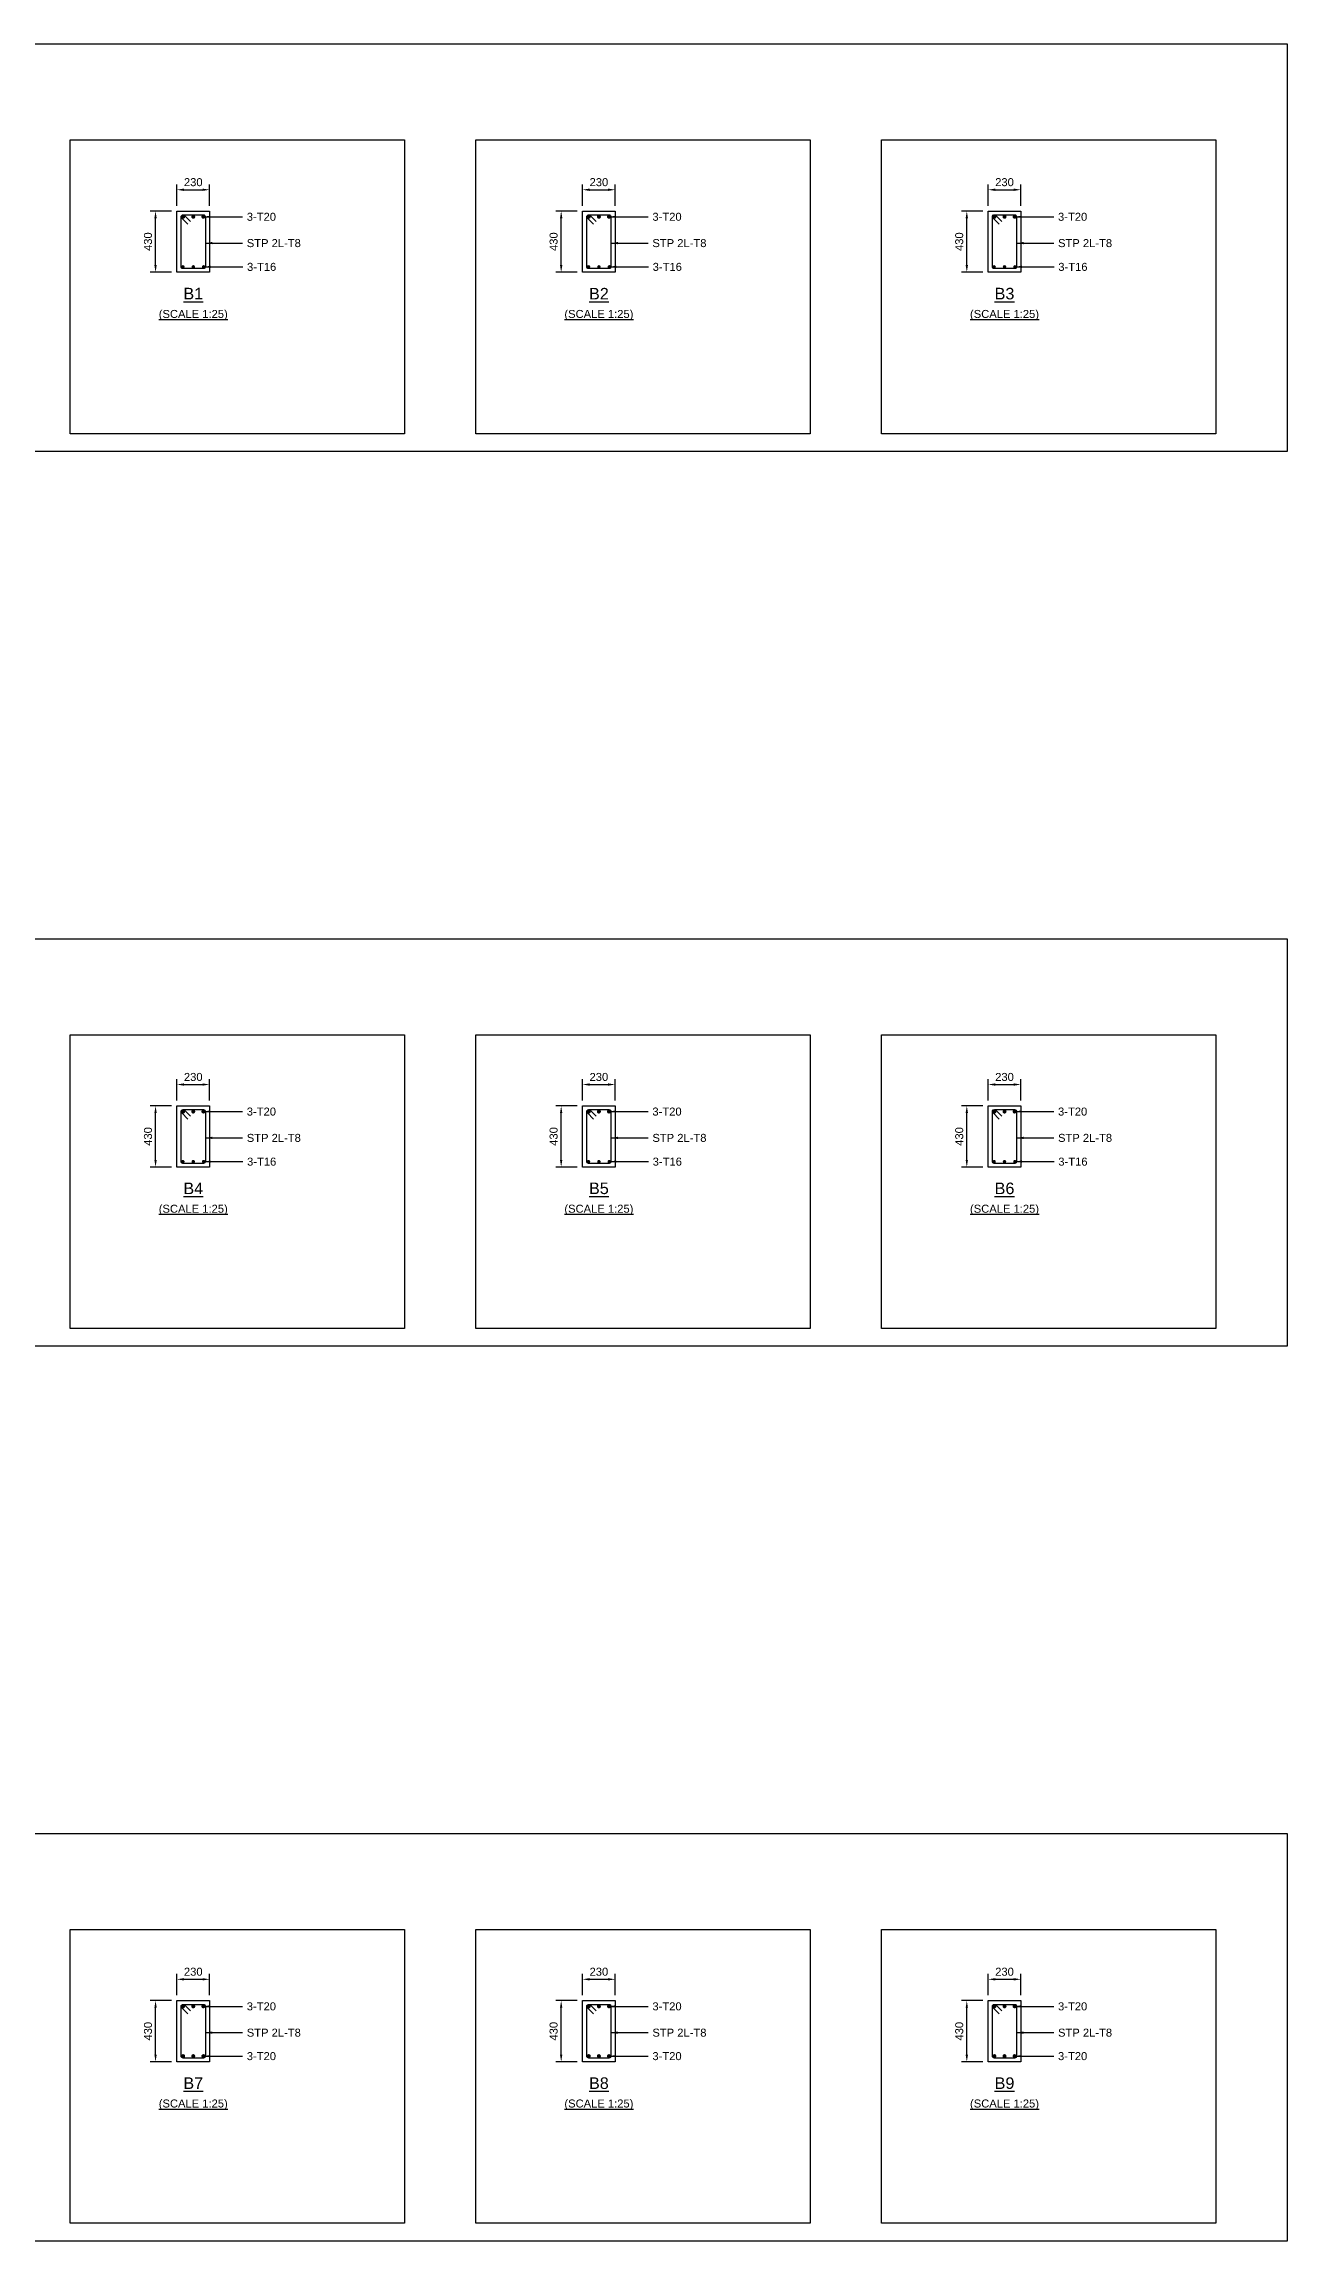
# Model space of a CAD drawing. Header units: inches. Extents: x -2000 to 93976, y -209440 to 3300.
# Drawn here: x 32936 to 67872, y -58480 to 3300 of the extents above; entities that cross this region are included whole.
import ezdxf
from ezdxf.enums import TextEntityAlignment as Align

# ---------------------------------------------------------------- set-up
doc = ezdxf.new("R2010")
doc.units = ezdxf.units.IN
doc.header["$LTSCALE"] = 1000
doc.header["$MEASUREMENT"] = 0
for name, color, linetype in [('Concrete Line', 2, 'Continuous'), ('Dimension', 31, 'Continuous'), ('Labels', 4, 'Continuous'), ('Link', 225, 'Continuous'), ('Reinforcement', 4, 'Continuous'), ('Schedule Border', 60, 'Continuous'), ('Text', 31, 'Continuous')]:
    doc.layers.add(name, color=color, linetype=linetype)
doc.styles.add('SC-SansSerif', font='SansSerif')
doc.dimstyles.new('SCBBSDimStyl', dxfattribs={"dimtxt": 225, "dimasz": 200, "dimexe": 150, "dimexo": 150, "dimgap": 100, "dimtad": 1, "dimtoh": 1, "dimdec": 0, "dimzin": 0, "dimdsep": 46, "dimtxsty": 'SC-SansSerif', "dimcen": 0.09, "dimclrd": 8, "dimclre": 8, "dimclrt": 31, "dimadec": 0, "dimazin": 0, "dimtfac": 1, "dimtdec": 0, "dimtix": 1, "dimtofl": 0, "dimtmove": 0, "dimatfit": 3, "dimfxl": 1, "dimtolj": 1, "dimtzin": 0, "dimarcsym": 0})

# ---------------------------------------------------------------- blocks, each defined once
blk = doc.blocks.new('*D9')
at = {"color": 8, "linetype": 'ByBlock', "lineweight": -2}
for p, q in [((36672, -1250), (36672, -650)), ((36872, -800), (37392, -800)), ((37592, -1250), (37592, -650))]:
    blk.add_line(p, q, dxfattribs=at)
at = {"color": 8}
for points in [[(36672, -800), (36872, -767), (36872, -833)], [(37592, -800), (37392, -833), (37392, -767)]]:
    blk.add_solid(points, dxfattribs=at)
at = {"layer": 'DEFPOINTS', "color": 31}
for p in [(36672, -800), (36672, -1400), (37592, -1400)]:
    blk.add_point(p, dxfattribs=at)
at = {"color": 31, "insert": (37132, -588), "char_height": 225, "attachment_point": 5, "style": 'SC-SansSerif'}
blk.add_mtext('\\A1;230', dxfattribs=at)
blk = doc.blocks.new('*D10')
at = {"color": 8, "linetype": 'ByBlock', "lineweight": -2}
for p, q in [((36522, -1400), (35922, -1400)), ((36072, -2920), (36072, -1600)), ((36522, -3120), (35922, -3120))]:
    blk.add_line(p, q, dxfattribs=at)
at = {"color": 8}
for points in [[(36072, -1400), (36105, -1600), (36039, -1600)], [(36072, -3120), (36039, -2920), (36105, -2920)]]:
    blk.add_solid(points, dxfattribs=at)
at = {"layer": 'DEFPOINTS', "color": 31}
for p in [(36672, -1400), (36072, -3120), (36672, -3120)]:
    blk.add_point(p, dxfattribs=at)
at = {"color": 31, "insert": (35860, -2260), "char_height": 225, "attachment_point": 5, "rotation": 90, "style": 'SC-SansSerif'}
blk.add_mtext('\\A1;430', dxfattribs=at)
blk = doc.blocks.new('*D11')
at = {"color": 8, "linetype": 'ByBlock', "lineweight": -2}
for p, q in [((48072, -1250), (48072, -650)), ((48272, -800), (48792, -800)), ((48992, -1250), (48992, -650))]:
    blk.add_line(p, q, dxfattribs=at)
at = {"color": 8}
for points in [[(48072, -800), (48272, -767), (48272, -833)], [(48992, -800), (48792, -833), (48792, -767)]]:
    blk.add_solid(points, dxfattribs=at)
at = {"layer": 'DEFPOINTS', "color": 31}
for p in [(48072, -800), (48072, -1400), (48992, -1400)]:
    blk.add_point(p, dxfattribs=at)
at = {"color": 31, "insert": (48532, -588), "char_height": 225, "attachment_point": 5, "style": 'SC-SansSerif'}
blk.add_mtext('\\A1;230', dxfattribs=at)
blk = doc.blocks.new('*D12')
at = {"color": 8, "linetype": 'ByBlock', "lineweight": -2}
for p, q in [((47922, -1400), (47322, -1400)), ((47472, -2920), (47472, -1600)), ((47922, -3120), (47322, -3120))]:
    blk.add_line(p, q, dxfattribs=at)
at = {"color": 8}
for points in [[(47472, -1400), (47505, -1600), (47439, -1600)], [(47472, -3120), (47439, -2920), (47505, -2920)]]:
    blk.add_solid(points, dxfattribs=at)
at = {"layer": 'DEFPOINTS', "color": 31}
for p in [(48072, -1400), (47472, -3120), (48072, -3120)]:
    blk.add_point(p, dxfattribs=at)
at = {"color": 31, "insert": (47260, -2260), "char_height": 225, "attachment_point": 5, "rotation": 90, "style": 'SC-SansSerif'}
blk.add_mtext('\\A1;430', dxfattribs=at)
blk = doc.blocks.new('*D13')
at = {"color": 8, "linetype": 'ByBlock', "lineweight": -2}
for p, q in [((59472, -1250), (59472, -650)), ((59672, -800), (60192, -800)), ((60392, -1250), (60392, -650))]:
    blk.add_line(p, q, dxfattribs=at)
at = {"color": 8}
for points in [[(59472, -800), (59672, -767), (59672, -833)], [(60392, -800), (60192, -833), (60192, -767)]]:
    blk.add_solid(points, dxfattribs=at)
at = {"layer": 'DEFPOINTS', "color": 31}
for p in [(59472, -800), (59472, -1400), (60392, -1400)]:
    blk.add_point(p, dxfattribs=at)
at = {"color": 31, "insert": (59932, -588), "char_height": 225, "attachment_point": 5, "style": 'SC-SansSerif'}
blk.add_mtext('\\A1;230', dxfattribs=at)
blk = doc.blocks.new('*D14')
at = {"color": 8, "linetype": 'ByBlock', "lineweight": -2}
for p, q in [((59322, -1400), (58722, -1400)), ((58872, -2920), (58872, -1600)), ((59322, -3120), (58722, -3120))]:
    blk.add_line(p, q, dxfattribs=at)
at = {"color": 8}
for points in [[(58872, -1400), (58905, -1600), (58839, -1600)], [(58872, -3120), (58839, -2920), (58905, -2920)]]:
    blk.add_solid(points, dxfattribs=at)
at = {"layer": 'DEFPOINTS', "color": 31}
for p in [(59472, -1400), (58872, -3120), (59472, -3120)]:
    blk.add_point(p, dxfattribs=at)
at = {"color": 31, "insert": (58660, -2260), "char_height": 225, "attachment_point": 5, "rotation": 90, "style": 'SC-SansSerif'}
blk.add_mtext('\\A1;430', dxfattribs=at)
blk = doc.blocks.new('*D24')
at = {"color": 8, "linetype": 'ByBlock', "lineweight": -2}
for p, q in [((36672, -26410), (36672, -25810)), ((37592, -26410), (37592, -25810)), ((36872, -25960), (37392, -25960))]:
    blk.add_line(p, q, dxfattribs=at)
at = {"color": 8}
for points in [[(36672, -25960), (36872, -25927), (36872, -25993)], [(37592, -25960), (37392, -25993), (37392, -25927)]]:
    blk.add_solid(points, dxfattribs=at)
at = {"layer": 'DEFPOINTS', "color": 31}
for p in [(36672, -25960), (36672, -26560), (37592, -26560)]:
    blk.add_point(p, dxfattribs=at)
at = {"color": 31, "insert": (37132, -25748), "char_height": 225, "attachment_point": 5, "style": 'SC-SansSerif'}
blk.add_mtext('\\A1;230', dxfattribs=at)
blk = doc.blocks.new('*D25')
at = {"color": 8, "linetype": 'ByBlock', "lineweight": -2}
for p, q in [((36522, -26560), (35922, -26560)), ((36072, -28080), (36072, -26760)), ((36522, -28280), (35922, -28280))]:
    blk.add_line(p, q, dxfattribs=at)
at = {"color": 8}
for points in [[(36072, -26560), (36105, -26760), (36039, -26760)], [(36072, -28280), (36039, -28080), (36105, -28080)]]:
    blk.add_solid(points, dxfattribs=at)
at = {"layer": 'DEFPOINTS', "color": 31}
for p in [(36672, -26560), (36072, -28280), (36672, -28280)]:
    blk.add_point(p, dxfattribs=at)
at = {"color": 31, "insert": (35860, -27420), "char_height": 225, "attachment_point": 5, "rotation": 90, "style": 'SC-SansSerif'}
blk.add_mtext('\\A1;430', dxfattribs=at)
blk = doc.blocks.new('*D26')
at = {"color": 8, "linetype": 'ByBlock', "lineweight": -2}
for p, q in [((48072, -26410), (48072, -25810)), ((48992, -26410), (48992, -25810)), ((48272, -25960), (48792, -25960))]:
    blk.add_line(p, q, dxfattribs=at)
at = {"color": 8}
for points in [[(48072, -25960), (48272, -25927), (48272, -25993)], [(48992, -25960), (48792, -25993), (48792, -25927)]]:
    blk.add_solid(points, dxfattribs=at)
at = {"layer": 'DEFPOINTS', "color": 31}
for p in [(48072, -25960), (48072, -26560), (48992, -26560)]:
    blk.add_point(p, dxfattribs=at)
at = {"color": 31, "insert": (48532, -25748), "char_height": 225, "attachment_point": 5, "style": 'SC-SansSerif'}
blk.add_mtext('\\A1;230', dxfattribs=at)
blk = doc.blocks.new('*D27')
at = {"color": 8, "linetype": 'ByBlock', "lineweight": -2}
for p, q in [((47922, -26560), (47322, -26560)), ((47472, -28080), (47472, -26760)), ((47922, -28280), (47322, -28280))]:
    blk.add_line(p, q, dxfattribs=at)
at = {"color": 8}
for points in [[(47472, -26560), (47505, -26760), (47439, -26760)], [(47472, -28280), (47439, -28080), (47505, -28080)]]:
    blk.add_solid(points, dxfattribs=at)
at = {"layer": 'DEFPOINTS', "color": 31}
for p in [(48072, -26560), (47472, -28280), (48072, -28280)]:
    blk.add_point(p, dxfattribs=at)
at = {"color": 31, "insert": (47260, -27420), "char_height": 225, "attachment_point": 5, "rotation": 90, "style": 'SC-SansSerif'}
blk.add_mtext('\\A1;430', dxfattribs=at)
blk = doc.blocks.new('*D28')
at = {"color": 8, "linetype": 'ByBlock', "lineweight": -2}
for p, q in [((59472, -26410), (59472, -25810)), ((60392, -26410), (60392, -25810)), ((59672, -25960), (60192, -25960))]:
    blk.add_line(p, q, dxfattribs=at)
at = {"color": 8}
for points in [[(59472, -25960), (59672, -25927), (59672, -25993)], [(60392, -25960), (60192, -25993), (60192, -25927)]]:
    blk.add_solid(points, dxfattribs=at)
at = {"layer": 'DEFPOINTS', "color": 31}
for p in [(59472, -25960), (59472, -26560), (60392, -26560)]:
    blk.add_point(p, dxfattribs=at)
at = {"color": 31, "insert": (59932, -25748), "char_height": 225, "attachment_point": 5, "style": 'SC-SansSerif'}
blk.add_mtext('\\A1;230', dxfattribs=at)
blk = doc.blocks.new('*D29')
at = {"color": 8, "linetype": 'ByBlock', "lineweight": -2}
for p, q in [((59322, -26560), (58722, -26560)), ((58872, -28080), (58872, -26760)), ((59322, -28280), (58722, -28280))]:
    blk.add_line(p, q, dxfattribs=at)
at = {"color": 8}
for points in [[(58872, -26560), (58905, -26760), (58839, -26760)], [(58872, -28280), (58839, -28080), (58905, -28080)]]:
    blk.add_solid(points, dxfattribs=at)
at = {"layer": 'DEFPOINTS', "color": 31}
for p in [(59472, -26560), (58872, -28280), (59472, -28280)]:
    blk.add_point(p, dxfattribs=at)
at = {"color": 31, "insert": (58660, -27420), "char_height": 225, "attachment_point": 5, "rotation": 90, "style": 'SC-SansSerif'}
blk.add_mtext('\\A1;430', dxfattribs=at)
blk = doc.blocks.new('*D43')
at = {"color": 8, "linetype": 'ByBlock', "lineweight": -2}
for p, q in [((36672, -51570), (36672, -50970)), ((36872, -51120), (37392, -51120)), ((37592, -51570), (37592, -50970))]:
    blk.add_line(p, q, dxfattribs=at)
at = {"color": 8}
for points in [[(36672, -51120), (36872, -51087), (36872, -51153)], [(37592, -51120), (37392, -51153), (37392, -51087)]]:
    blk.add_solid(points, dxfattribs=at)
at = {"layer": 'DEFPOINTS', "color": 31}
for p in [(36672, -51120), (36672, -51720), (37592, -51720)]:
    blk.add_point(p, dxfattribs=at)
at = {"color": 31, "insert": (37132, -50908), "char_height": 225, "attachment_point": 5, "style": 'SC-SansSerif'}
blk.add_mtext('\\A1;230', dxfattribs=at)
blk = doc.blocks.new('*D44')
at = {"color": 8, "linetype": 'ByBlock', "lineweight": -2}
for p, q in [((36522, -51720), (35922, -51720)), ((36072, -53240), (36072, -51920)), ((36522, -53440), (35922, -53440))]:
    blk.add_line(p, q, dxfattribs=at)
at = {"color": 8}
for points in [[(36072, -51720), (36105, -51920), (36039, -51920)], [(36072, -53440), (36039, -53240), (36105, -53240)]]:
    blk.add_solid(points, dxfattribs=at)
at = {"layer": 'DEFPOINTS', "color": 31}
for p in [(36672, -51720), (36072, -53440), (36672, -53440)]:
    blk.add_point(p, dxfattribs=at)
at = {"color": 31, "insert": (35860, -52580), "char_height": 225, "attachment_point": 5, "rotation": 90, "style": 'SC-SansSerif'}
blk.add_mtext('\\A1;430', dxfattribs=at)
blk = doc.blocks.new('*D45')
at = {"color": 8, "linetype": 'ByBlock', "lineweight": -2}
for p, q in [((48072, -51570), (48072, -50970)), ((48272, -51120), (48792, -51120)), ((48992, -51570), (48992, -50970))]:
    blk.add_line(p, q, dxfattribs=at)
at = {"color": 8}
for points in [[(48072, -51120), (48272, -51087), (48272, -51153)], [(48992, -51120), (48792, -51153), (48792, -51087)]]:
    blk.add_solid(points, dxfattribs=at)
at = {"layer": 'DEFPOINTS', "color": 31}
for p in [(48072, -51120), (48072, -51720), (48992, -51720)]:
    blk.add_point(p, dxfattribs=at)
at = {"color": 31, "insert": (48532, -50908), "char_height": 225, "attachment_point": 5, "style": 'SC-SansSerif'}
blk.add_mtext('\\A1;230', dxfattribs=at)
blk = doc.blocks.new('*D46')
at = {"color": 8, "linetype": 'ByBlock', "lineweight": -2}
for p, q in [((47922, -51720), (47322, -51720)), ((47472, -53240), (47472, -51920)), ((47922, -53440), (47322, -53440))]:
    blk.add_line(p, q, dxfattribs=at)
at = {"color": 8}
for points in [[(47472, -51720), (47505, -51920), (47439, -51920)], [(47472, -53440), (47439, -53240), (47505, -53240)]]:
    blk.add_solid(points, dxfattribs=at)
at = {"layer": 'DEFPOINTS', "color": 31}
for p in [(48072, -51720), (47472, -53440), (48072, -53440)]:
    blk.add_point(p, dxfattribs=at)
at = {"color": 31, "insert": (47260, -52580), "char_height": 225, "attachment_point": 5, "rotation": 90, "style": 'SC-SansSerif'}
blk.add_mtext('\\A1;430', dxfattribs=at)
blk = doc.blocks.new('*D47')
at = {"color": 8, "linetype": 'ByBlock', "lineweight": -2}
for p, q in [((59472, -51570), (59472, -50970)), ((59672, -51120), (60192, -51120)), ((60392, -51570), (60392, -50970))]:
    blk.add_line(p, q, dxfattribs=at)
at = {"color": 8}
for points in [[(59472, -51120), (59672, -51087), (59672, -51153)], [(60392, -51120), (60192, -51153), (60192, -51087)]]:
    blk.add_solid(points, dxfattribs=at)
at = {"layer": 'DEFPOINTS', "color": 31}
for p in [(59472, -51120), (59472, -51720), (60392, -51720)]:
    blk.add_point(p, dxfattribs=at)
at = {"color": 31, "insert": (59932, -50908), "char_height": 225, "attachment_point": 5, "style": 'SC-SansSerif'}
blk.add_mtext('\\A1;230', dxfattribs=at)
blk = doc.blocks.new('*D48')
at = {"color": 8, "linetype": 'ByBlock', "lineweight": -2}
for p, q in [((59322, -51720), (58722, -51720)), ((58872, -53240), (58872, -51920)), ((59322, -53440), (58722, -53440))]:
    blk.add_line(p, q, dxfattribs=at)
at = {"color": 8}
for points in [[(58872, -51720), (58905, -51920), (58839, -51920)], [(58872, -53440), (58839, -53240), (58905, -53240)]]:
    blk.add_solid(points, dxfattribs=at)
at = {"layer": 'DEFPOINTS', "color": 31}
for p in [(59472, -51720), (58872, -53440), (59472, -53440)]:
    blk.add_point(p, dxfattribs=at)
at = {"color": 31, "insert": (58660, -52580), "char_height": 225, "attachment_point": 5, "rotation": 90, "style": 'SC-SansSerif'}
blk.add_mtext('\\A1;430', dxfattribs=at)

msp = doc.modelspace()

# ---------------------------------------------------------------- linework, layer by layer
at = {"layer": 'Concrete Line'}
for points in [[(36672, -1400), (37592, -1400), (37592, -3120), (36672, -3120)], [(48072, -1400), (48992, -1400), (48992, -3120), (48072, -3120)], [(59472, -1400), (60392, -1400), (60392, -3120), (59472, -3120)], [(36672, -26560), (37592, -26560), (37592, -28280), (36672, -28280)], [(48072, -26560), (48992, -26560), (48992, -28280), (48072, -28280)], [(59472, -26560), (60392, -26560), (60392, -28280), (59472, -28280)], [(36672, -51720), (37592, -51720), (37592, -53440), (36672, -53440)], [(48072, -51720), (48992, -51720), (48992, -53440), (48072, -53440)], [(59472, -51720), (60392, -51720), (60392, -53440), (59472, -53440)]]:
    msp.add_lwpolyline(points, close=True, dxfattribs=at)
at = {"layer": 'Link'}
for points in [[(36977.5, -1769.7), (36808.3, -1599.5, -0.6671518), (36848, -1504), (37416, -1504, -0.4142136), (37472, -1560), (37472, -2968, -0.4142136), (37424, -3016), (36840, -3016, -0.4142136), (36792, -2968), (36792, -1560, -0.6692064), (36887.7, -1520.5), (37056.9, -1690.7)], [(48377.5, -1769.7), (48208.3, -1599.5, -0.6671518), (48248, -1504), (48816, -1504, -0.4142136), (48872, -1560), (48872, -2968, -0.4142136), (48824, -3016), (48240, -3016, -0.4142136), (48192, -2968), (48192, -1560, -0.6692064), (48287.7, -1520.5), (48456.9, -1690.7)], [(59777.5, -1769.7), (59608.3, -1599.5, -0.6671518), (59648, -1504), (60216, -1504, -0.4142136), (60272, -1560), (60272, -2968, -0.4142136), (60224, -3016), (59640, -3016, -0.4142136), (59592, -2968), (59592, -1560, -0.6692064), (59687.7, -1520.5), (59856.9, -1690.7)], [(36977.5, -26929.7), (36808.3, -26759.5, -0.6671518), (36848, -26664), (37416, -26664, -0.4142136), (37472, -26720), (37472, -28128, -0.4142136), (37424, -28176), (36840, -28176, -0.4142136), (36792, -28128), (36792, -26720, -0.6692064), (36887.7, -26680.5), (37056.9, -26850.7)], [(48377.5, -26929.7), (48208.3, -26759.5, -0.6671518), (48248, -26664), (48816, -26664, -0.4142136), (48872, -26720), (48872, -28128, -0.4142136), (48824, -28176), (48240, -28176, -0.4142136), (48192, -28128), (48192, -26720, -0.6692064), (48287.7, -26680.5), (48456.9, -26850.7)], [(59777.5, -26929.7), (59608.3, -26759.5, -0.6671518), (59648, -26664), (60216, -26664, -0.4142136), (60272, -26720), (60272, -28128, -0.4142136), (60224, -28176), (59640, -28176, -0.4142136), (59592, -28128), (59592, -26720, -0.6692064), (59687.7, -26680.5), (59856.9, -26850.7)], [(36978.1, -52089.3), (36808.4, -51919.6, -0.6681786), (36848, -51824), (37416, -51824, -0.4142136), (37472, -51880), (37472, -53280, -0.4142136), (37416, -53336), (36848, -53336, -0.4142136), (36792, -53280), (36792, -51880, -0.6681786), (36887.6, -51840.4), (37057.3, -52010.1)], [(48378.1, -52089.3), (48208.4, -51919.6, -0.6681786), (48248, -51824), (48816, -51824, -0.4142136), (48872, -51880), (48872, -53280, -0.4142136), (48816, -53336), (48248, -53336, -0.4142136), (48192, -53280), (48192, -51880, -0.6681786), (48287.6, -51840.4), (48457.3, -52010.1)], [(59778.1, -52089.3), (59608.4, -51919.6, -0.6681786), (59648, -51824), (60216, -51824, -0.4142136), (60272, -51880), (60272, -53280, -0.4142136), (60216, -53336), (59648, -53336, -0.4142136), (59592, -53280), (59592, -51880, -0.6681786), (59687.6, -51840.4), (59857.3, -52010.1)]]:
    msp.add_lwpolyline(points, format="xyb", dxfattribs=at)
at = {"layer": 'Reinforcement'}
for points, const_width in [([(36820, -1560, 1), (36876, -1560, 1)], 56), ([(37104, -1560, 1), (37160, -1560, 1)], 56), ([(37388, -1560, 1), (37444, -1560, 1)], 56), ([(48220, -1560, 1), (48276, -1560, 1)], 56), ([(48504, -1560, 1), (48560, -1560, 1)], 56), ([(48788, -1560, 1), (48844, -1560, 1)], 56), ([(59620, -1560, 1), (59676, -1560, 1)], 56), ([(59904, -1560, 1), (59960, -1560, 1)], 56), ([(60188, -1560, 1), (60244, -1560, 1)], 56), ([(36816, -2968, 1), (36864, -2968, 1)], 48), ([(37108, -2968, 1), (37156, -2968, 1)], 48), ([(37400, -2968, 1), (37448, -2968, 1)], 48), ([(48216, -2968, 1), (48264, -2968, 1)], 48), ([(48508, -2968, 1), (48556, -2968, 1)], 48), ([(48800, -2968, 1), (48848, -2968, 1)], 48), ([(59616, -2968, 1), (59664, -2968, 1)], 48), ([(59908, -2968, 1), (59956, -2968, 1)], 48), ([(60200, -2968, 1), (60248, -2968, 1)], 48), ([(36820, -26720, 1), (36876, -26720, 1)], 56), ([(37104, -26720, 1), (37160, -26720, 1)], 56), ([(37388, -26720, 1), (37444, -26720, 1)], 56), ([(48220, -26720, 1), (48276, -26720, 1)], 56), ([(48504, -26720, 1), (48560, -26720, 1)], 56), ([(48788, -26720, 1), (48844, -26720, 1)], 56), ([(59620, -26720, 1), (59676, -26720, 1)], 56), ([(59904, -26720, 1), (59960, -26720, 1)], 56), ([(60188, -26720, 1), (60244, -26720, 1)], 56), ([(36816, -28128, 1), (36864, -28128, 1)], 48), ([(37108, -28128, 1), (37156, -28128, 1)], 48), ([(37400, -28128, 1), (37448, -28128, 1)], 48), ([(48216, -28128, 1), (48264, -28128, 1)], 48), ([(48508, -28128, 1), (48556, -28128, 1)], 48), ([(48800, -28128, 1), (48848, -28128, 1)], 48), ([(59616, -28128, 1), (59664, -28128, 1)], 48), ([(59908, -28128, 1), (59956, -28128, 1)], 48), ([(60200, -28128, 1), (60248, -28128, 1)], 48), ([(36820, -51880, 1), (36876, -51880, 1)], 56), ([(37104, -51880, 1), (37160, -51880, 1)], 56), ([(37388, -51880, 1), (37444, -51880, 1)], 56), ([(48220, -51880, 1), (48276, -51880, 1)], 56), ([(48504, -51880, 1), (48560, -51880, 1)], 56), ([(48788, -51880, 1), (48844, -51880, 1)], 56), ([(59620, -51880, 1), (59676, -51880, 1)], 56), ([(59904, -51880, 1), (59960, -51880, 1)], 56), ([(60188, -51880, 1), (60244, -51880, 1)], 56), ([(36820, -53280, 1), (36876, -53280, 1)], 56), ([(37104, -53280, 1), (37160, -53280, 1)], 56), ([(37388, -53280, 1), (37444, -53280, 1)], 56), ([(48220, -53280, 1), (48276, -53280, 1)], 56), ([(48504, -53280, 1), (48560, -53280, 1)], 56), ([(48788, -53280, 1), (48844, -53280, 1)], 56), ([(59620, -53280, 1), (59676, -53280, 1)], 56), ([(59904, -53280, 1), (59960, -53280, 1)], 56), ([(60188, -53280, 1), (60244, -53280, 1)], 56)]:
    msp.add_lwpolyline(points, format="xyb", close=True, dxfattribs=dict(at, const_width=const_width))
at = {"layer": 'Schedule Border'}
for points in [[(-2000, 3300), (67872, 3300), (67872, -8160), (-2000, -8160)], [(33672, 600), (43072, 600), (43072, -7660), (33672, -7660)], [(45072, 600), (54472, 600), (54472, -7660), (45072, -7660)], [(56472, 600), (65872, 600), (65872, -7660), (56472, -7660)], [(-2000, -21860), (67872, -21860), (67872, -33320), (-2000, -33320)], [(33672, -24560), (43072, -24560), (43072, -32820), (33672, -32820)], [(45072, -24560), (54472, -24560), (54472, -32820), (45072, -32820)], [(56472, -24560), (65872, -24560), (65872, -32820), (56472, -32820)], [(-2000, -47020), (67872, -47020), (67872, -58480), (-2000, -58480)], [(33672, -49720), (43072, -49720), (43072, -57980), (33672, -57980)], [(45072, -49720), (54472, -49720), (54472, -57980), (45072, -57980)], [(56472, -49720), (65872, -49720), (65872, -57980), (56472, -57980)]]:
    msp.add_lwpolyline(points, close=True, dxfattribs=at)

# ---------------------------------------------------------------- texts
at = {"layer": 'Labels', "style": 'SC-SansSerif'}
for s, p in [('%%uB1', (37132, -3720)), ('%%uB2', (48532, -3720)), ('%%uB3', (59932, -3720)), ('%%uB4', (37132, -28880)), ('%%uB5', (48532, -28880)), ('%%uB6', (59932, -28880)), ('%%uB7', (37132, -54040)), ('%%uB8', (48532, -54040)), ('%%uB9', (59932, -54040))]:
    msp.add_text(s, height=325, dxfattribs=at).set_placement(p, align=Align.MIDDLE)
at = {"layer": 'Text', "style": 'SC-SansSerif'}
for s, p in [('3-T20', (38636, -1560)), ('3-T20', (50036, -1560)), ('3-T20', (61436, -1560)), ('STP 2L-T8', (38636, -2300)), ('STP 2L-T8', (50036, -2300)), ('STP 2L-T8', (61436, -2300)), ('3-T16', (38644, -2968)), ('3-T16', (50044, -2968)), ('3-T16', (61444, -2968)), ('3-T20', (38636, -26720)), ('3-T20', (50036, -26720)), ('3-T20', (61436, -26720)), ('STP 2L-T8', (38636, -27460)), ('STP 2L-T8', (50036, -27460)), ('STP 2L-T8', (61436, -27460)), ('3-T16', (38644, -28128)), ('3-T16', (50044, -28128)), ('3-T16', (61444, -28128)), ('3-T20', (38636, -51880)), ('3-T20', (50036, -51880)), ('3-T20', (61436, -51880)), ('STP 2L-T8', (38636, -52620)), ('STP 2L-T8', (50036, -52620)), ('STP 2L-T8', (61436, -52620)), ('3-T20', (38636, -53280)), ('3-T20', (50036, -53280)), ('3-T20', (61436, -53280))]:
    msp.add_text(s, height=225, dxfattribs=at).set_placement(p, align=Align.MIDDLE_LEFT)
for p in [(37132, -4320), (48532, -4320), (59932, -4320), (37132, -29480), (48532, -29480), (59932, -29480), (37132, -54640), (48532, -54640), (59932, -54640)]:
    msp.add_text('%%u(SCALE 1:25)', height=225, dxfattribs=at).set_placement(p, align=Align.MIDDLE)

# ---------------------------------------------------------------- dimensions: what is measured, and where the dimension line sits
at = {"layer": 'Dimension'}
for base, p1, p2, angle, text, picture, middle in [((37592, -800), (36672, -1400), (37592, -1400), 0, '230', '*D9', (37132, -800)), ((48992, -800), (48072, -1400), (48992, -1400), 0, '230', '*D11', (48532, -800)), ((60392, -800), (59472, -1400), (60392, -1400), 0, '230', '*D13', (59932, -800)), ((36072, -1400), (36672, -3120), (36672, -1400), 90, '430', '*D10', (36072, -2260)), ((47472, -1400), (48072, -3120), (48072, -1400), 90, '430', '*D12', (47472, -2260)), ((58872, -1400), (59472, -3120), (59472, -1400), 90, '430', '*D14', (58872, -2260)), ((37592, -25960), (36672, -26560), (37592, -26560), 0, '230', '*D24', (37132, -25960)), ((48992, -25960), (48072, -26560), (48992, -26560), 0, '230', '*D26', (48532, -25960)), ((60392, -25960), (59472, -26560), (60392, -26560), 0, '230', '*D28', (59932, -25960)), ((36072, -26560), (36672, -28280), (36672, -26560), 90, '430', '*D25', (36072, -27420)), ((47472, -26560), (48072, -28280), (48072, -26560), 90, '430', '*D27', (47472, -27420)), ((58872, -26560), (59472, -28280), (59472, -26560), 90, '430', '*D29', (58872, -27420)), ((37592, -51120), (36672, -51720), (37592, -51720), 0, '230', '*D43', (37132, -51120)), ((48992, -51120), (48072, -51720), (48992, -51720), 0, '230', '*D45', (48532, -51120)), ((60392, -51120), (59472, -51720), (60392, -51720), 0, '230', '*D47', (59932, -51120)), ((36072, -51720), (36672, -53440), (36672, -51720), 90, '430', '*D44', (36072, -52580)), ((47472, -51720), (48072, -53440), (48072, -51720), 90, '430', '*D46', (47472, -52580)), ((58872, -51720), (59472, -53440), (59472, -51720), 90, '430', '*D48', (58872, -52580))]:
    dim = msp.add_linear_dim(base=base, p1=p1, p2=p2, angle=angle, text=text, dimstyle='SCBBSDimStyl', override={"dimjust": 0}, dxfattribs=at)
    dim.commit()
    dim.dimension.update_dxf_attribs({"geometry": picture, "text_midpoint": middle, "dimtype": 129})

# ---------------------------------------------------------------- leaders
at = {"layer": 'Dimension', "color": 8}
for points in [[(37416, -1560), (37916, -1560), (38516, -1560)], [(48816, -1560), (49316, -1560), (49916, -1560)], [(60216, -1560), (60716, -1560), (61316, -1560)], [(37472, -2300), (38516, -2300)], [(48872, -2300), (49916, -2300)], [(60272, -2300), (61316, -2300)], [(37424, -2968), (37924, -2968), (38524, -2968)], [(48824, -2968), (49324, -2968), (49924, -2968)], [(60224, -2968), (60724, -2968), (61324, -2968)], [(37416, -26720), (37916, -26720), (38516, -26720)], [(48816, -26720), (49316, -26720), (49916, -26720)], [(60216, -26720), (60716, -26720), (61316, -26720)], [(37472, -27460), (38516, -27460)], [(48872, -27460), (49916, -27460)], [(60272, -27460), (61316, -27460)], [(37424, -28128), (37924, -28128), (38524, -28128)], [(48824, -28128), (49324, -28128), (49924, -28128)], [(60224, -28128), (60724, -28128), (61324, -28128)], [(37416, -51880), (37916, -51880), (38516, -51880)], [(48816, -51880), (49316, -51880), (49916, -51880)], [(60216, -51880), (60716, -51880), (61316, -51880)], [(37472, -52620), (38516, -52620)], [(48872, -52620), (49916, -52620)], [(60272, -52620), (61316, -52620)], [(37416, -53280), (37916, -53280), (38516, -53280)], [(48816, -53280), (49316, -53280), (49916, -53280)], [(60216, -53280), (60716, -53280), (61316, -53280)]]:
    msp.add_leader(points, dimstyle='SCBBSDimStyl', dxfattribs=at)

doc.saveas('drawing.dxf')
